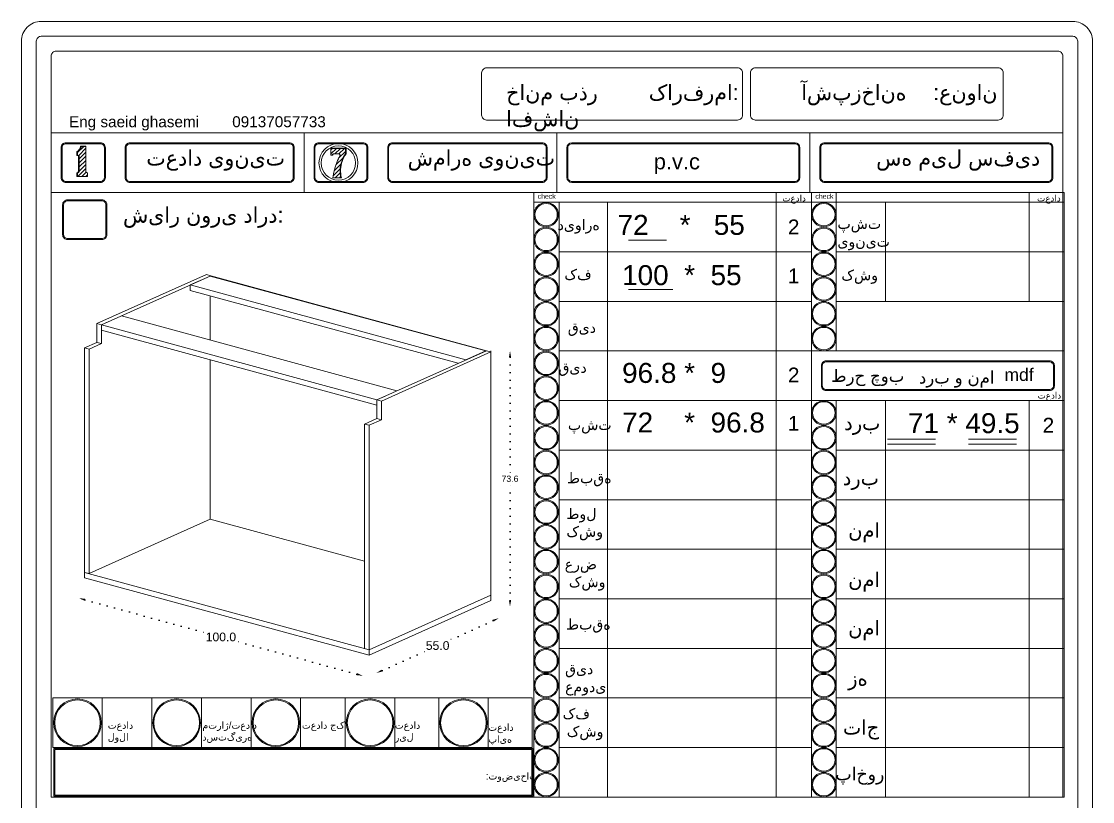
# Model space of a CAD drawing. Header units: inches. Extents: x -1979 to 7680, y -968 to 3127.
# Drawn here: x 3338 to 3770, y 2812.1 to 3126.9 of the extents above; entities that cross this region are included whole.
import ezdxf

# ---------------------------------------------------------------- set-up
doc = ezdxf.new("R2010")
doc.units = ezdxf.units.IN
doc.header["$MEASUREMENT"] = 0
doc.linetypes.add('ACAD_ISO07W100', pattern=[3, 0, -3])
doc.styles.get("Standard").update_dxf_attribs({"font": 'arial.ttf'})
doc.dimstyles.new('Copy of Standard', dxfattribs={"dimtxt": 2.5, "dimasz": 2.5, "dimexe": 0.18, "dimexo": 0.0625, "dimgap": 0.09, "dimtad": 0, "dimtih": 1, "dimtoh": 1, "dimdec": 1, "dimzin": 0, "dimdsep": 46, "dimtxsty": 'Standard', "dimcen": 0.09, "dimse1": 1, "dimse2": 1, "dimadec": 0, "dimazin": 0, "dimtfac": 1, "dimtdec": 1, "dimtix": 1, "dimtofl": 0, "dimtmove": 0, "dimatfit": 3, "dimfxl": 1, "dimtolj": 1, "dimtzin": 0, "dimarcsym": 0})
doc.dimstyles.get("Standard").update_dxf_attribs({"dimtxt": 3.5, "dimasz": 2.5, "dimexe": 0.18, "dimexo": 0.0625, "dimgap": 0.09, "dimtad": 0, "dimtih": 1, "dimtoh": 1, "dimdec": 1, "dimzin": 0, "dimdsep": 46, "dimtxsty": 'Standard', "dimcen": 0.09, "dimse1": 1, "dimse2": 1, "dimadec": 0, "dimazin": 0, "dimtfac": 1, "dimtdec": 1, "dimtix": 1, "dimtofl": 0, "dimtmove": 0, "dimatfit": 3, "dimfxl": 1, "dimtolj": 1, "dimtzin": 0, "dimarcsym": 0})

# ---------------------------------------------------------------- blocks, each defined once
blk = doc.blocks.new('*D162')
at = {"color": 0, "linetype": 'ACAD_ISO07W100', "lineweight": -2, "transparency": 16777216}
for p, q in [((3535.05, 2991.5), (3535.05, 2943.73)), ((3535.05, 2893.24), (3535.05, 2941))]:
    blk.add_line(p, q, dxfattribs=at)
at = {"color": 0, "transparency": 16777216}
for points in [[(3534.64, 2991.5), (3535.47, 2991.5), (3535.05, 2994)], [(3534.64, 2893.24), (3535.47, 2893.24), (3535.05, 2890.74)]]:
    blk.add_solid(points, dxfattribs=at)
at = {"layer": 'Defpoints', "color": 0, "transparency": 16777216}
for p in [(3527.36, 2994), (3535.05, 2994), (3528.48, 2890.74)]:
    blk.add_point(p, dxfattribs=at)
at = {"color": 0, "lineweight": 20, "transparency": 16777216, "insert": (3535.05, 2942.37), "char_height": 2.5, "attachment_point": 5}
blk.add_mtext('\\A1;73.6', dxfattribs=at)
blk = doc.blocks.new('*D160')
at = {"color": 0, "linetype": 'ACAD_ISO07W100', "lineweight": -2, "transparency": 16777216}
for p, q in [((3528.26, 2885.12), (3510.04, 2876.94)), ((3483.45, 2865.01), (3501.68, 2873.19))]:
    blk.add_line(p, q, dxfattribs=at)
at = {"color": 0, "transparency": 16777216}
for points in [[(3528.09, 2885.5), (3528.43, 2884.74), (3530.54, 2886.14)], [(3483.28, 2865.39), (3483.62, 2864.63), (3481.17, 2863.99)]]:
    blk.add_solid(points, dxfattribs=at)
at = {"layer": 'Defpoints', "color": 0, "transparency": 16777216}
for p in [(3527.36, 2893.24), (3477.99, 2871.09), (3481.17, 2863.99)]:
    blk.add_point(p, dxfattribs=at)
at = {"color": 0, "lineweight": 20, "transparency": 16777216, "insert": (3505.86, 2875.06), "char_height": 3.5, "attachment_point": 5}
blk.add_mtext('\\A1;55.0', dxfattribs=at)
blk = doc.blocks.new('*D161')
at = {"color": 0, "linetype": 'ACAD_ISO07W100', "lineweight": -2, "transparency": 16777216}
for p, q in [((3363.59, 2893.54), (3412.63, 2880.13)), ((3473.33, 2863.53), (3424.28, 2876.94))]:
    blk.add_line(p, q, dxfattribs=at)
at = {"color": 0, "transparency": 16777216}
for points in [[(3363.7, 2893.94), (3363.48, 2893.14), (3361.18, 2894.2)], [(3473.44, 2863.93), (3473.22, 2863.13), (3475.74, 2862.87)]]:
    blk.add_solid(points, dxfattribs=at)
at = {"layer": 'Defpoints', "color": 0, "transparency": 16777216}
for p in [(3363.42, 2902.41), (3361.18, 2894.2), (3477.99, 2871.09)]:
    blk.add_point(p, dxfattribs=at)
at = {"color": 0, "lineweight": 20, "transparency": 16777216, "insert": (3418.46, 2878.53), "char_height": 3.5, "attachment_point": 5}
blk.add_mtext('\\A1;100.0', dxfattribs=at)

msp = doc.modelspace()

# ---------------------------------------------------------------- hatches: boundary and pattern name
at = {"lineweight": 20}
h = msp.add_hatch(dxfattribs=at)
h.set_pattern_fill('ANSI31', color=256, scale=9.218651)
h.set_pattern_definition([(45, (2614.7407, 3615.54), (-0.8148213, 0.8148213), [])])
h.paths.add_polyline_path([(3364.51, 3065.79), (3364.42, 3065.83), (3364.33, 3065.89), (3364.25, 3065.95), (3364.18, 3066.02), (3364.12, 3066.1), (3364.07, 3066.19), (3364.03, 3066.28), (3364, 3066.37), (3363.98, 3066.47), (3363.98, 3066.57), (3363.98, 3076.5), (3362.12, 3076.5), (3362.09, 3076.27), (3362.04, 3076.04), (3361.97, 3075.81), (3361.89, 3075.6), (3361.78, 3075.39), (3361.66, 3075.19), (3361.52, 3075), (3361.37, 3074.83), (3361.2, 3074.67), (3361.01, 3074.52), (3360.82, 3074.39), (3360.61, 3074.28), (3360.61, 3072.87), (3361.02, 3072.87), (3361.33, 3072.85), (3361.33, 3066.61), (3361.31, 3066.51), (3361.29, 3066.42), (3361.26, 3066.33), (3361.22, 3066.24), (3361.17, 3066.16), (3361.11, 3066.08), (3361.04, 3066.01), (3360.96, 3065.95), (3360.88, 3065.89), (3360.8, 3065.85), (3360.71, 3065.81), (3360.61, 3065.78), (3360.61, 3064.36), (3364.7, 3064.36), (3364.7, 3065.74), (3364.6, 3065.76)])
h = msp.add_hatch(dxfattribs=at)
h.set_pattern_fill('ANSI31', color=256, scale=9.218651)
h.set_pattern_definition([(45, (2825.5572, 3616.0757), (-0.8148213, 0.8148213), [])])
h.paths.add_polyline_path([(3466.6, 3068), (3466.73, 3068.83), (3466.92, 3069.65), (3467.17, 3070.45), (3467.47, 3071.23), (3467.82, 3071.99), (3468.23, 3072.72), (3468.69, 3073.42), (3468.69, 3075.69), (3462.82, 3075.69), (3462.82, 3072.93), (3463.34, 3072.93), (3463.35, 3073), (3463.39, 3073.13), (3463.47, 3073.25), (3463.57, 3073.34), (3463.69, 3073.4), (3463.73, 3073.4), (3463.66, 3073.38), (3463.6, 3073.35), (3463.54, 3073.31), (3463.49, 3073.27), (3463.45, 3073.22), (3463.41, 3073.16), (3463.38, 3073.1), (3463.36, 3073.03), (3463.34, 3072.97), (3463.34, 3072.93), (3463.52, 3072.93), (3463.53, 3073.03), (3463.57, 3073.16), (3463.65, 3073.28), (3463.76, 3073.37), (3463.88, 3073.43), (3463.98, 3073.45), (3464.05, 3073.46), (3466.02, 3073.46), (3466.15, 3073.43), (3466.27, 3073.37), (3466.37, 3073.28), (3466.45, 3073.16), (3466.49, 3073.03), (3466.5, 3072.93), (3466.15, 3072.2), (3465.82, 3071.47), (3465.51, 3070.73), (3465.21, 3069.98), (3464.93, 3069.23), (3464.68, 3068.46), (3464.44, 3067.7), (3464.22, 3066.92), (3464.01, 3066.14), (3463.83, 3065.36), (3463.67, 3064.57), (3463.53, 3063.84), (3466.82, 3063.84), (3466.66, 3064.67), (3466.56, 3065.5), (3466.51, 3066.33), (3466.53, 3067.17)])

# ---------------------------------------------------------------- linework, layer by layer
for p, q in [((3350, 2813.94), (3350, 3112.91)), ((3758, 3081.94), (3350, 3081.94)), ((3350, 2902.96), (3350, 3081.94)), ((3452, 3057.94), (3452, 3081.94)), ((3554, 3057.94), (3554, 3081.94)), ((3554, 3081.94), (3554, 3061.94)), ((3656, 3057.94), (3656, 3081.94)), ((3354, 3063.94), (3354, 3075.94)), ((3369.85, 3077.94), (3356, 3077.94)), ((3371.85, 3075.94), (3371.85, 3063.94)), ((3379.85, 3063.94), (3379.85, 3075.94)), ((3446, 3077.94), (3381.85, 3077.94)), ((3448, 3063.94), (3448, 3075.94)), ((3456, 3075.94), (3456, 3063.94)), ((3475.71, 3077.94), (3458, 3077.94)), ((3477.71, 3063.94), (3477.71, 3075.94)), ((3485.71, 3063.94), (3485.71, 3075.94)), ((3548, 3077.94), (3487.71, 3077.94)), ((3550, 3075.94), (3550, 3063.94)), ((3558, 3063.94), (3558, 3075.94)), ((3650, 3077.94), (3560, 3077.94)), ((3652, 3075.94), (3652, 3063.94)), ((3660, 3063.94), (3660, 3075.94)), ((3752, 3077.94), (3662, 3077.94)), ((3754, 3063.94), (3754, 3075.94)), ((3360.61, 3074.28), (3360.61, 3072.87)), ((3360.61, 3064.36), (3364.7, 3064.36)), ((3463.53, 3063.84), (3466.82, 3063.84)), ((3356, 3061.94), (3369.85, 3061.94)), ((3446, 3061.94), (3381.85, 3061.94)), ((3458, 3061.94), (3475.71, 3061.94)), ((3548, 3061.94), (3487.71, 3061.94)), ((3560, 3061.94), (3650, 3061.94)), ((3662, 3061.94), (3752, 3061.94)), ((3758, 3061.94), (3758, 2813.94)), ((3350, 3057.94), (3758, 3057.94)), ((3544.61, 3057.94), (3544.61, 3053.94)), ((3642.43, 2813.94), (3642.43, 3057.94)), ((3656.61, 3057.94), (3656.61, 3033.94)), ((3666.61, 3057.94), (3666.61, 3033.94)), ((3744.39, 3013.94), (3744.39, 3057.94)), ((3544.61, 3053.94), (3758.61, 3053.94)), ((3544.66, 2814.08), (3544.66, 3054.08)), ((3554.87, 2813.94), (3554.87, 3053.94)), ((3574.42, 3053.94), (3574.42, 2813.94)), ((3656.61, 2897.94), (3656.61, 3053.94)), ((3656.61, 2813.94), (3656.61, 3053.94)), ((3666.61, 3013.94), (3666.61, 3053.94)), ((3666.61, 2993.94), (3666.61, 3053.94)), ((3666.61, 2993.94), (3666.61, 3053.94)), ((3666.61, 3053.94), (3666.61, 3033.94)), ((3686.42, 3053.94), (3686.42, 3013.94)), ((3582.77, 3038.69), (3598.1, 3038.69)), ((3554.87, 3033.94), (3656.61, 3033.94)), ((3666.61, 3033.94), (3758.61, 3033.94)), ((3582.77, 3018.69), (3600.65, 3018.69)), ((3554.87, 3013.94), (3656.61, 3013.94)), ((3758.61, 3013.94), (3666.61, 3013.94)), ((3370.26, 3004.47), (3368.42, 3004.97)), ((3368.42, 2997.42), (3363.42, 2995.17)), ((3365.26, 2994.67), (3363.42, 2995.17)), ((3370.26, 2996.92), (3368.42, 2997.42)), ((3554.87, 2993.94), (3758.61, 2993.94)), ((3752.61, 2989.94), (3662.61, 2989.94)), ((3660.61, 2979.94), (3660.61, 2987.94)), ((3754.61, 2987.94), (3754.61, 2979.94)), ((3752.61, 2977.94), (3662.61, 2977.94)), ((3483.2, 2973.74), (3481.36, 2974.24)), ((3554.87, 2973.94), (3656.61, 2973.94)), ((3758.61, 2973.94), (3656.61, 2973.94)), ((3666.61, 2813.94), (3666.61, 2973.94)), ((3686.42, 2973.94), (3686.42, 2873.94)), ((3744.39, 2973.94), (3744.39, 2813.94)), ((3481.36, 2966.69), (3476.36, 2964.44)), ((3478.2, 2963.94), (3476.36, 2964.44)), ((3483.2, 2966.19), (3481.36, 2966.69)), ((3687.3, 2958.34), (3706.64, 2958.34)), ((3687.3, 2956.32), (3706.64, 2956.32)), ((3719.93, 2958.34), (3739.27, 2958.34)), ((3719.93, 2956.32), (3739.27, 2956.32)), ((3554.87, 2953.94), (3656.61, 2953.94)), ((3554.87, 2953.94), (3574.42, 2953.94)), ((3666.61, 2953.94), (3758.61, 2953.94)), ((3686.42, 2953.94), (3686.42, 2853.94)), ((3554.87, 2933.94), (3574.42, 2933.94)), ((3554.87, 2933.94), (3656.61, 2933.94)), ((3666.61, 2933.94), (3758.61, 2933.94)), ((3686.42, 2933.94), (3686.42, 2833.94)), ((3554.87, 2913.94), (3656.61, 2913.94)), ((3666.61, 2913.94), (3758.61, 2913.94)), ((3686.42, 2913.94), (3686.42, 2813.94)), ((3554.87, 2893.94), (3656.61, 2893.94)), ((3642.43, 2893.94), (3656.61, 2893.94)), ((3666.61, 2893.94), (3758.61, 2893.94)), ((3350, 2873.94), (3350, 2833.94)), ((3554.87, 2873.94), (3656.61, 2873.94)), ((3666.61, 2873.94), (3758.61, 2873.94)), ((3350.61, 2853.94), (3543.99, 2853.94)), ((3350.61, 2853.94), (3350.61, 2833.94)), ((3370.61, 2853.94), (3370.61, 2833.94)), ((3390.61, 2853.94), (3390.61, 2833.94)), ((3410.61, 2853.94), (3410.61, 2833.94)), ((3430.61, 2853.94), (3430.61, 2833.94)), ((3450.61, 2853.94), (3450.61, 2833.94)), ((3468.6, 2853.94), (3468.6, 2833.94)), ((3488.6, 2853.94), (3488.6, 2833.94)), ((3506.28, 2853.94), (3506.28, 2833.94)), ((3526.28, 2853.94), (3526.28, 2833.94)), ((3543.99, 2853.94), (3543.99, 2833.94)), ((3554.87, 2853.94), (3656.61, 2853.94)), ((3666.61, 2853.94), (3758.61, 2853.94)), ((3350.61, 2833.94), (3543.99, 2833.94)), ((3554.87, 2833.94), (3656.61, 2833.94)), ((3666.61, 2833.94), (3758.61, 2833.94)), ((3544, 2813.94), (3350, 2813.94)), ((3544, 2813.94), (3656, 2813.94)), ((3544, 2813.94), (3758, 2813.94)), ((3544.61, 2813.94), (3656.61, 2813.94))]:
    msp.add_line(p, q, dxfattribs=at)
at = {"linetype": 'Continuous', "lineweight": 20, "extrusion": (5.55112e-17, 0.936966, 0.34942)}
for p, q in [((3412.58, 3024.79), (3368.42, 3004.97)), ((3370.26, 3004.47), (3414.41, 3024.29)), ((3414.15, 3024.17), (3406.1, 3020.56)), ((3414.41, 3024.29), (3412.58, 3024.79)), ((3414.41, 3024.29), (3414.15, 3024.17)), ((3525.25, 2993.94), (3414.15, 3024.17)), ((3414.15, 3024.17), (3525.25, 2993.94)), ((3414.41, 3024.29), (3525.52, 2994.06)), ((3406.1, 3020.56), (3406.1, 3018.38)), ((3517.21, 2990.33), (3406.1, 3020.56)), ((3514.18, 2988.97), (3406.1, 3018.38)), ((3414.15, 3016.19), (3414.15, 2998.33)), ((3378.3, 3008.08), (3489.41, 2977.85)), ((3368.42, 3004.97), (3368.42, 2997.42)), ((3373.3, 3005.84), (3370.26, 3004.47)), ((3481.36, 2974.24), (3370.26, 3004.47)), ((3370.26, 3004.47), (3370.26, 2996.92)), ((3481.36, 2972.06), (3370.26, 3002.29)), ((3363.42, 2995.17), (3363.42, 2904.59)), ((3370.26, 2996.92), (3365.26, 2994.67)), ((3365.26, 2994.67), (3365.26, 2904.09)), ((3525.52, 2994.06), (3481.36, 2974.24)), ((3525.25, 2993.94), (3517.21, 2990.33)), ((3525.52, 2994.06), (3525.25, 2993.94)), ((3527.36, 2993.56), (3525.52, 2994.06)), ((3527.36, 2994), (3527.36, 2893.24)), ((3414.15, 2990.35), (3414.15, 2926.03)), ((3483.2, 2973.74), (3527.36, 2993.56)), ((3527.36, 2993.56), (3527.36, 2895.42)), ((3484.41, 2975.61), (3481.36, 2974.24)), ((3481.36, 2974.24), (3481.36, 2966.69)), ((3483.2, 2973.74), (3483.2, 2966.19)), ((3476.36, 2964.44), (3476.36, 2873.86)), ((3483.2, 2966.19), (3478.2, 2963.94)), ((3478.2, 2963.94), (3478.2, 2873.36)), ((3414.15, 2926.03), (3365.26, 2904.09)), ((3414.15, 2926.03), (3476.36, 2909.1)), ((3478.2, 2873.36), (3363.42, 2904.59)), ((3363.42, 2902.41), (3363.42, 2904.59)), ((3365.26, 2904.09), (3363.42, 2904.59)), ((3363.42, 2902.41), (3478.2, 2871.18)), ((3527.36, 2895.42), (3478.2, 2873.36)), ((3527.36, 2895.42), (3478.2, 2873.36)), ((3527.36, 2893.24), (3527.36, 2895.42)), ((3478.2, 2871.18), (3527.36, 2893.24)), ((3478.2, 2873.36), (3476.36, 2873.86)), ((3478.2, 2873.36), (3478.2, 2871.18))]:
    msp.add_line(p, q, dxfattribs=at)
at = {"lineweight": 20}
for points in [[(3346, 2520.91), (3762, 2520.91, 0.414214), (3770, 2528.91), (3770, 3118.91, 0.414214), (3762, 3126.91), (3346, 3126.91, 0.414214), (3338, 3118.91), (3338, 2528.91, 0.414214)], [(3346, 2526.91), (3762, 2526.91, 0.414214), (3764, 2528.91), (3764, 3118.91, 0.414214), (3762, 3120.91), (3346, 3120.91, 0.414214), (3344, 3118.91), (3344, 2528.91, 0.414214)], [(3628.85, 3106.16, 0.414214), (3626.85, 3108.16), (3525.61, 3108.16, 0.414214), (3523.61, 3106.16), (3523.61, 3089.12, 0.414214), (3525.61, 3087.12), (3626.85, 3087.12, 0.414214), (3628.85, 3089.12)], [(3633.98, 3087.12), (3731.98, 3087.12, 0.414214), (3733.98, 3089.12), (3733.98, 3106.16, 0.414214), (3731.98, 3108.16), (3633.98, 3108.16, 0.414214), (3631.98, 3106.16), (3631.98, 3089.12, 0.414214)], [(3733.98, 3106.16, 0.414214), (3731.98, 3108.16), (3633.98, 3108.16, 0.414214), (3631.98, 3106.16), (3631.98, 3089.12, 0.414214), (3633.98, 3087.12), (3731.98, 3087.12, 0.414214), (3733.98, 3089.12)], [(3371.85, 3075.94, 0.414214), (3369.85, 3077.94), (3356, 3077.94, 0.414214), (3354, 3075.94), (3354, 3063.94, 0.414214), (3356, 3061.94), (3369.85, 3061.94, 0.414214), (3371.85, 3063.94)], [(3371.45, 3075.94, 0.414214), (3369.85, 3077.54), (3356, 3077.54, 0.414214), (3354.4, 3075.94), (3354.4, 3063.94, 0.414214), (3356, 3062.34), (3369.85, 3062.34, 0.414214), (3371.45, 3063.94)], [(3448, 3075.94, 0.414214), (3446, 3077.94), (3381.85, 3077.94, 0.414214), (3379.85, 3075.94), (3379.85, 3063.94, 0.414214), (3381.85, 3061.94), (3446, 3061.94, 0.414214), (3448, 3063.94)], [(3447.6, 3075.94, 0.414214), (3446, 3077.54), (3381.85, 3077.54, 0.414214), (3380.25, 3075.94), (3380.25, 3063.94, 0.414214), (3381.85, 3062.34), (3446, 3062.34, 0.414214), (3447.6, 3063.94)], [(3477.71, 3075.94, 0.414214), (3475.71, 3077.94), (3458, 3077.94, 0.414214), (3456, 3075.94), (3456, 3063.94, 0.414214), (3458, 3061.94), (3475.71, 3061.94, 0.414214), (3477.71, 3063.94)], [(3477.31, 3075.94, 0.414214), (3475.71, 3077.54), (3458, 3077.54, 0.414214), (3456.4, 3075.94), (3456.4, 3063.94, 0.414214), (3458, 3062.34), (3475.71, 3062.34, 0.414214), (3477.31, 3063.94)], [(3550, 3075.94, 0.414214), (3548, 3077.94), (3487.71, 3077.94, 0.414214), (3485.71, 3075.94), (3485.71, 3063.94, 0.414214), (3487.71, 3061.94), (3548, 3061.94, 0.414214), (3550, 3063.94)], [(3549.6, 3075.94, 0.414214), (3548, 3077.54), (3487.71, 3077.54, 0.414214), (3486.11, 3075.94), (3486.11, 3063.94, 0.414214), (3487.71, 3062.34), (3548, 3062.34, 0.414214), (3549.6, 3063.94)], [(3651.6, 3075.94, 0.414214), (3650, 3077.54), (3560, 3077.54, 0.414214), (3558.4, 3075.94), (3558.4, 3063.94, 0.414214), (3560, 3062.34), (3650, 3062.34, 0.414214), (3651.6, 3063.94)], [(3754, 3075.94, 0.414214), (3752, 3077.94), (3662, 3077.94, 0.414214), (3660, 3075.94), (3660, 3063.94, 0.414214), (3662, 3061.94), (3752, 3061.94, 0.414214), (3754, 3063.94)], [(3753.6, 3075.94, 0.414214), (3752, 3077.54), (3662, 3077.54, 0.414214), (3660.4, 3075.94), (3660.4, 3063.94, 0.414214), (3662, 3062.34), (3752, 3062.34, 0.414214), (3753.6, 3063.94)], [(3372.45, 3052.9, 0.414214), (3370.45, 3054.9), (3356.61, 3054.9, 0.414214), (3354.61, 3052.9), (3354.61, 3040.9, 0.414214), (3356.61, 3038.9), (3370.45, 3038.9, 0.414214), (3372.45, 3040.9)], [(3372.45, 3052.9, 0.414214), (3370.45, 3054.9), (3356.61, 3054.9, 0.414214), (3354.61, 3052.9), (3354.61, 3040.9, 0.414214), (3356.61, 3038.9), (3370.45, 3038.9, 0.414214), (3372.45, 3040.9)], [(3372.05, 3052.9, 0.414214), (3370.45, 3054.5), (3356.61, 3054.5, 0.414214), (3355.01, 3052.9), (3355.01, 3040.9, 0.414214), (3356.61, 3039.3), (3370.45, 3039.3, 0.414214), (3372.05, 3040.9)], [(3372.05, 3052.9, 0.414214), (3370.45, 3054.5), (3356.61, 3054.5, 0.414214), (3355.01, 3052.9), (3355.01, 3040.9, 0.414214), (3356.61, 3039.3), (3370.45, 3039.3, 0.414214), (3372.05, 3040.9)], [(3754.61, 2987.94, 0.414214), (3752.61, 2989.94), (3662.61, 2989.94, 0.414214), (3660.61, 2987.94), (3660.61, 2979.94, 0.414214), (3662.61, 2977.94), (3752.61, 2977.94, 0.414214), (3754.61, 2979.94)], [(3754.21, 2987.94, 0.414214), (3752.61, 2989.54), (3662.61, 2989.54, 0.414214), (3661.01, 2987.94), (3661.01, 2979.94, 0.414214), (3662.61, 2978.34), (3752.61, 2978.34, 0.414214), (3754.21, 2979.94)]]:
    msp.add_lwpolyline(points, format="xyb", close=True, dxfattribs=at)
for points in [[(3758, 2914.89), (3758, 3112.91, 0.414214), (3756, 3114.91), (3352, 3114.91, 0.414214), (3350, 3112.91), (3350, 2914.89)], [(3628.85, 3106.16, 0.414214), (3626.85, 3108.16), (3525.61, 3108.16, 0.414214), (3523.61, 3106.16), (3523.61, 3089.12, 0.414214), (3525.61, 3087.12), (3626.85, 3087.12, 0.414214), (3628.85, 3089.12), (3628.85, 3106.16)]]:
    msp.add_lwpolyline(points, format="xyb", dxfattribs=at)
for points in [[(3360.3, 3064.29), (3364.7, 3064.29), (3364.7, 3064.36), (3364.7, 3065.74), (3364.6, 3065.76), (3364.51, 3065.79), (3364.42, 3065.83), (3364.33, 3065.89), (3364.25, 3065.95), (3364.18, 3066.02), (3364.12, 3066.1), (3364.07, 3066.19), (3364.03, 3066.28), (3364, 3066.37), (3363.98, 3066.47), (3363.98, 3066.57), (3363.98, 3076.5), (3363.98, 3076.56), (3361.82, 3076.56), (3361.79, 3076.32), (3361.74, 3076.09), (3361.67, 3075.86), (3361.58, 3075.65), (3361.48, 3075.43), (3361.35, 3075.23), (3361.21, 3075.04), (3361.06, 3074.87), (3360.89, 3074.71), (3360.7, 3074.56), (3360.5, 3074.43), (3360.3, 3074.32), (3360.3, 3072.87), (3360.61, 3072.87), (3361.02, 3072.87), (3361.02, 3066.57), (3361.01, 3066.47), (3360.98, 3066.38), (3360.95, 3066.29), (3360.91, 3066.2), (3360.85, 3066.11), (3360.79, 3066.04), (3360.73, 3065.97), (3360.65, 3065.9), (3360.57, 3065.85), (3360.48, 3065.8), (3360.39, 3065.76), (3360.3, 3065.74), (3360.3, 3064.29), (3360.61, 3064.36), (3360.61, 3065.78), (3360.71, 3065.81), (3360.8, 3065.85), (3360.88, 3065.89), (3360.96, 3065.95), (3361.04, 3066.01), (3361.11, 3066.08), (3361.17, 3066.16), (3361.22, 3066.24), (3361.26, 3066.33), (3361.29, 3066.42), (3361.31, 3066.51), (3361.33, 3066.61), (3361.33, 3072.85), (3361.02, 3072.87)], [(3360.3, 3074.32), (3360.61, 3074.28), (3360.82, 3074.39), (3361.01, 3074.52), (3361.2, 3074.67), (3361.37, 3074.83), (3361.52, 3075), (3361.66, 3075.19), (3361.78, 3075.39), (3361.89, 3075.6), (3361.97, 3075.81), (3362.04, 3076.04), (3362.09, 3076.27), (3362.12, 3076.5)], [(3361.82, 3076.56), (3362.12, 3076.5), (3363.98, 3076.5)], [(3468.93, 3075.74), (3468.69, 3075.69), (3462.82, 3075.69)], [(3468.69, 3075.69), (3468.69, 3073.42), (3468.23, 3072.72), (3467.82, 3071.99), (3467.47, 3071.23), (3467.17, 3070.45), (3466.92, 3069.65), (3466.73, 3068.83), (3466.6, 3068), (3466.53, 3067.17), (3466.51, 3066.33), (3466.56, 3065.5), (3466.66, 3064.67), (3466.82, 3063.84), (3467.04, 3063.78), (3466.88, 3064.61), (3466.77, 3065.45), (3466.73, 3066.3), (3466.74, 3067.14), (3466.81, 3067.99), (3466.95, 3068.82), (3467.14, 3069.65), (3467.39, 3070.45), (3467.69, 3071.24), (3468.05, 3072.01), (3468.46, 3072.75), (3468.93, 3073.46), (3468.93, 3075.74), (3462.82, 3075.74), (3462.82, 3075.69), (3462.82, 3072.93), (3463.34, 3072.93), (3463.52, 3072.93), (3463.53, 3073), (3463.54, 3073.06), (3463.56, 3073.13), (3463.59, 3073.19), (3463.63, 3073.25), (3463.68, 3073.3), (3463.73, 3073.35), (3463.79, 3073.38), (3463.85, 3073.42), (3463.91, 3073.44), (3463.98, 3073.45), (3464.05, 3073.46), (3465.98, 3073.46), (3466.05, 3073.45), (3466.11, 3073.44), (3466.18, 3073.42), (3466.24, 3073.38), (3466.3, 3073.35), (3466.35, 3073.3), (3466.39, 3073.25), (3466.43, 3073.19), (3466.46, 3073.13), (3466.48, 3073.06), (3466.49, 3073), (3466.5, 3072.93), (3466.15, 3072.2), (3465.82, 3071.47), (3465.51, 3070.73), (3465.21, 3069.98), (3464.93, 3069.23), (3464.68, 3068.46), (3464.44, 3067.7), (3464.22, 3066.92), (3464.01, 3066.14), (3463.83, 3065.36), (3463.67, 3064.57), (3463.53, 3063.84), (3463.52, 3063.78), (3467.04, 3063.78)], [(3463.79, 3073.42), (3463.73, 3073.4), (3463.66, 3073.38), (3463.6, 3073.35), (3463.54, 3073.31), (3463.49, 3073.27), (3463.45, 3073.22), (3463.41, 3073.16), (3463.38, 3073.1), (3463.36, 3073.03), (3463.34, 3072.97), (3463.34, 3072.93)]]:
    msp.add_lwpolyline(points, dxfattribs=at)
for points in [[(3350, 3057.94), (3758, 3057.94), (3758, 2813.94), (3350, 2813.94)], [(3544.61, 2813.94), (3350, 2813.94), (3350, 3057.94), (3758.61, 3057.94), (3758.61, 2813.94)], [(3544.21, 2833.54), (3351.01, 2833.54), (3351.01, 2814.34), (3544.21, 2814.34)], [(3543.81, 2833.14), (3351.41, 2833.14), (3351.41, 2814.74), (3543.81, 2814.74)]]:
    msp.add_lwpolyline(points, close=True, dxfattribs=at)
for centre, radius in [((3465.86, 3069.8), 7.86), ((3465.86, 3069.8), 6.94), ((3549.61, 3048.94), 4.92), ((3549.61, 3048.94), 4.52), ((3661.61, 3048.94), 4.92), ((3661.61, 3048.94), 4.52), ((3549.61, 3038.94), 4.92), ((3549.61, 3038.94), 4.52), ((3661.61, 3038.94), 4.92), ((3661.61, 3038.94), 4.52), ((3549.61, 3028.94), 4.92), ((3549.61, 3028.94), 4.52), ((3661.61, 3028.94), 4.92), ((3661.61, 3028.94), 4.52), ((3549.61, 3018.94), 4.92), ((3549.61, 3018.94), 4.52), ((3661.61, 3018.94), 4.92), ((3661.61, 3018.94), 4.52), ((3549.61, 3008.94), 4.92), ((3549.61, 3008.94), 4.52), ((3661.61, 3008.94), 4.92), ((3661.61, 3008.94), 4.52), ((3549.61, 2998.94), 4.92), ((3549.61, 2998.94), 4.52), ((3661.61, 2998.94), 4.92), ((3661.61, 2998.94), 4.52), ((3549.61, 2988.94), 4.92), ((3549.61, 2988.94), 4.52), ((3549.61, 2978.94), 4.92), ((3549.61, 2978.94), 4.52), ((3549.61, 2968.94), 4.92), ((3549.61, 2968.94), 4.52), ((3661.61, 2968.94), 4.92), ((3661.61, 2968.94), 4.52), ((3549.61, 2958.94), 4.92), ((3661.61, 2958.94), 4.92), ((3549.61, 2958.94), 4.52), ((3661.61, 2958.94), 4.52), ((3549.61, 2948.94), 4.92), ((3549.61, 2948.94), 4.52), ((3661.61, 2948.94), 4.92), ((3661.61, 2948.94), 4.52), ((3549.61, 2938.94), 4.92), ((3549.61, 2938.94), 4.52), ((3661.61, 2938.94), 4.92), ((3661.61, 2938.94), 4.52), ((3549.61, 2928.94), 4.92), ((3549.61, 2928.94), 4.52), ((3661.61, 2928.94), 4.92), ((3661.61, 2928.94), 4.52), ((3549.61, 2918.94), 4.92), ((3549.61, 2918.94), 4.52), ((3661.61, 2918.94), 4.92), ((3661.61, 2918.94), 4.52), ((3549.61, 2908.94), 4.92), ((3549.61, 2908.94), 4.52), ((3661.61, 2908.94), 4.92), ((3661.61, 2908.94), 4.52), ((3549.61, 2898.94), 4.92), ((3549.61, 2898.94), 4.52), ((3661.61, 2898.94), 4.92), ((3661.61, 2898.94), 4.52), ((3549.61, 2888.94), 4.92), ((3549.61, 2888.94), 4.52), ((3661.61, 2888.94), 4.92), ((3661.61, 2888.94), 4.52), ((3549.61, 2878.94), 4.92), ((3549.61, 2878.94), 4.52), ((3661.61, 2878.94), 4.92), ((3661.61, 2878.94), 4.52), ((3549.61, 2868.94), 4.92), ((3549.61, 2868.94), 4.52), ((3661.61, 2868.94), 4.92), ((3661.61, 2868.94), 4.52), ((3549.61, 2858.94), 4.92), ((3549.61, 2858.94), 4.52), ((3661.61, 2858.94), 4.92), ((3661.61, 2858.94), 4.52), ((3360.61, 2843.94), 9.6), ((3360.61, 2843.94), 9.2), ((3400.61, 2843.94), 9.6), ((3400.61, 2843.94), 9.2), ((3440.61, 2843.94), 9.6), ((3440.61, 2843.94), 9.2), ((3478.6, 2843.94), 9.6), ((3478.6, 2843.94), 9.2), ((3516.28, 2843.94), 9.6), ((3516.28, 2843.94), 9.2), ((3549.61, 2848.94), 4.92), ((3549.61, 2848.94), 4.52), ((3661.61, 2848.94), 4.92), ((3661.61, 2848.94), 4.52), ((3549.61, 2838.94), 4.92), ((3549.61, 2838.94), 4.52), ((3661.61, 2838.94), 4.92), ((3661.61, 2838.94), 4.52), ((3549.61, 2828.94), 4.92), ((3549.61, 2828.94), 4.52), ((3661.61, 2828.94), 4.92), ((3661.61, 2828.94), 4.52), ((3549.61, 2818.94), 4.92), ((3549.61, 2818.94), 4.52), ((3661.61, 2818.94), 4.92), ((3661.61, 2818.94), 4.52)]:
    msp.add_circle(centre, radius, dxfattribs=at)
for centre, start, end in [((3356, 3075.94), 90, 180), ((3369.85, 3075.94), 0, 90), ((3381.85, 3075.94), 90, 180), ((3446, 3075.94), 0, 90), ((3458, 3075.94), 90, 180), ((3475.71, 3075.94), 0, 90), ((3487.71, 3075.94), 90, 180), ((3548, 3075.94), 0, 90), ((3560, 3075.94), 90, 180), ((3650, 3075.94), 0, 90), ((3662, 3075.94), 90, 180), ((3752, 3075.94), 0, 90), ((3356, 3063.94), 180, 270), ((3369.85, 3063.94), 270, 0), ((3381.85, 3063.94), 180, 270), ((3446, 3063.94), 270, 0), ((3458, 3063.94), 180, 270), ((3475.71, 3063.94), 270, 0), ((3487.71, 3063.94), 180, 270), ((3548, 3063.94), 270, 0), ((3560, 3063.94), 180, 270), ((3650, 3063.94), 270, 0), ((3662, 3063.94), 180, 270), ((3752, 3063.94), 270, 0), ((3662.61, 2987.94), 90, 180), ((3752.61, 2987.94), 0, 90), ((3662.61, 2979.94), 180, 270), ((3752.61, 2979.94), 270, 0)]:
    msp.add_arc(centre, 2, start, end, dxfattribs=at)

# ---------------------------------------------------------------- texts
at = {"lineweight": 20, "attachment_point": 1}
for s, width, gutter_width, heights, insert, char_height in [('آشپزخانه', 22.2332, 164.79, [0], (3652.5, 3101.45), 6.311), ('خانم بذر افشان', 63.6911, 164.79, [0], (3533.5, 3101.45), 6.3113), ('{\\fArial|b0|i0|c178|p34;کارفرما:}', 0.2338, 164.79, [0], (3591, 3101.45), 6.3113), (':عنوان', 22.2332, 164.79, [0], (3705.68, 3101.45), 6.311), ('{\\fArial|b0|i0|c178|p34;Eng saeid ghasemi}', 79.2452, 164.79, [0], (3357.17, 3088.64), 4.4179), ('{\\fArial|b0|i0|c178|p34;09137057733 }', 65.4498, 164.79, [0], (3423.01, 3088.64), 4.4179), ('{\\fArial|b0|i0|c178|p34;تعداد یونیت}', 65.4498, 164.79, [0], (3388.38, 3075.06), 6.3113), ('{\\fArial|b0|i0|c178|p34;شماره یونیت}', 65.4498, 164.79, [0], (3493.8, 3075.06), 6.3113), ('p.v.c', 32.7249, 164.79, [0], (3593.02, 3073.54), 6.311), ('{\\fArial|b0|i0|c178|p34;سه میل سفید}', 65.4498, 164.79, [0], (3682.74, 3075.06), 6.3113), ('{\\fArial|b0|i0|c178|p34;check}', 8.1204, 164.79, [0], (3546.18, 3057.36), 2.0101), ('{\\fArial|b0|i0|c178|p34;تعداد }', 11.7486, 164.79, [0], (3644.86, 3056.95), 2.6665), ('{\\fArial|b0|i0|c178|p34;check}', 8.423, 164.79, [0], (3658.18, 3057.36), 2.0101), ('{\\fArial|b0|i0|c178|p34;تعداد }', 10.9902, 164.79, [0], (3747.62, 3056.95), 2.6665), ('{\\fArial|b0|i0|c178|p34;شیار نوری دارد:}', 65.4498, 164.79, [0], (3378.98, 3052.02), 6.3113), ('{\\fArial|b0|i0|c178|p34;شیار نوری دارد:}', 65.4498, 164.79, [0], (3378.98, 3052.02), 6.3113), ('{\\fArial|b0|i0|c178|p34;دیواره }', 17.3175, 247.18, [0], (3554.25, 3047.03), 4.3074), ('72    *   55', 61.9823, 462.54, [8.23], (3578.42, 3048.84), 8.0603), ('2{\\fArial|b0|i0|c178|p34; }', 8.5903, 164.79, [0], (3647.13, 3046.97), 6), ('{\\fArial|b0|i0|c178|p34;پشت \\Pیونیت}', 19.3052, 247.18, [0], (3667.11, 3047.48), 4.3074), ('100  *  55', 65.2593, 462.54, [8.23], (3580.25, 3028.56), 8.06), ('{\\fArial|b0|i0|c178|p34;کف }', 15.3367, 247.18, [0], (3556.99, 3027.03), 4.3074), ('1{\\fArial|b0|i0|c178|p34; }', 8.5903, 164.79, [0], (3647.13, 3027.24), 6), ('{\\fArial|b0|i0|c178|p34;کشو }', 17.7019, 247.18, [0], (3668.71, 3026.76), 4.3074), ('{\\fArial|b0|i0|c178|p34;قید}', 20.995, 247.18, [0], (3558.34, 3005.56), 4.3074), ('{\\fArial|b0|i0|c178|p34;قید  }', 21.1589, 247.18, [0], (3554.61, 2989.43), 4.3074), ('96.8 *  9', 66.8047, 462.54, [0], (3580.25, 2989.11), 8.06), ('2{\\fArial|b0|i0|c178|p34; }', 8.5903, 164.79, [0], (3647.13, 2987.24), 6), ('طرح چوب', 37.9723, 164.79, [0], (3664.61, 2986.5), 5.058), ('{\\fArial|b0|i0|c178|p34;درب و نما}', 36.0682, 164.79, [0], (3699.95, 2985.86), 5.0582), ('mdf', 17.2431, 132.07, [0], (3734.45, 2986.91), 5.058), ('{\\fArial|b0|i0|c178|p34;تعداد }', 10.7715, 164.79, [0], (3747.83, 2977.39), 2.6665), ('72    *  96.8', 66.8047, 462.54, [0], (3580.25, 2969.11), 8.0603), ('71 * 49.5', 65.2593, 462.54, [8.23], (3695.53, 2968.84), 8.06), ('{\\fArial|b0|i0|c178|p34;پشت}', 16.0176, 247.18, [0], (3558.4, 2966.36), 4.3074), ('1{\\fArial|b0|i0|c178|p34; }', 8.5903, 164.79, [0], (3647.13, 2967.74), 6), ('{\\fArial|b0|i0|c178|p34;درب}', 20.6748, 340.12, [0], (3669.8, 2967.94), 5.927), ('2{\\fArial|b0|i0|c178|p34; }', 8.5903, 164.79, [0], (3749.86, 2966.97), 6), ('{\\fArial|b0|i0|c178|p34;طبقه}', 14.1457, 164.79, [0], (3558.03, 2944.9), 4.3074), ('{\\fArial|b0|i0|c178|p34;درب}', 13.4202, 164.79, [0], (3669.22, 2945.73), 5.927), ('{\\fArial|b0|i0|c178|p34;طول \\Pکشو}', 17.6756, 164.79, [0], (3557.8, 2930.46), 4.3074), ('{\\fArial|b0|i0|c178|p34;نما}', 11.1787, 164.79, [0], (3671.46, 2924.56), 5.927), ('{\\fArial|b0|i0|c178|p34;عرض \\P کشو}', 18.5758, 164.79, [0], (3557.12, 2910.16), 4.3074), ('{\\fArial|b0|i0|c178|p34;نما}', 11.1787, 164.79, [0], (3671.46, 2904.67), 5.927), ('{\\fArial|b0|i0|c178|p34;طبقه}', 14.2061, 164.79, [0], (3557.66, 2885.85), 4.3074), ('{\\fArial|b0|i0|c178|p34;نما}', 11.1787, 164.79, [0], (3671.46, 2885.13), 5.927), ('{\\fArial|b0|i0|c178|p34;قید \\Pعمودی}', 14.0099, 164.79, [0], (3557.26, 2867.83), 4.3074), ('{\\fArial|b0|i0|c178|p34;زه}', 11.2031, 164.79, [0], (3671.44, 2864.87), 5.927), ('{\\fArial|b0|i0|c178|p34;کف }\\P{\\fArial|b0|i0|c178|p34; کشو}', 17.5398, 164.79, [0], (3556.29, 2849.82), 4.3074), ('تعداد لولا', 17.7752, 164.79, [0], (3372.83, 2844.4), 2.872), ('متراژ/تعداد\\Pدستگیره', 19.6171, 164.79, [0], (3410.99, 2844.4), 2.8716), ('تعداد جک', 17.466, 164.79, [0], (3451.13, 2844.4), 2.872), ('تعداد ریل', 17.6808, 164.79, [0], (3488.6, 2844.4), 2.872), ('تعداد پایه', 17.7105, 164.79, [0], (3526.28, 2843.55), 2.872), ('{\\fArial|b0|i0|c178|p34;تاج}', 13.2883, 164.79, [0], (3669.35, 2845.06), 5.927), ('{\\fArial|b0|i0|c178|p34;پاخور}', 12.8103, 147.32, [0], (3666.26, 2826), 5.2987), (':توضیحات', 18.5601, 164.79, [0], (3525.25, 2823.87), 2.872)]:
    msp.add_mtext_dynamic_manual_height_columns(s, width=width, gutter_width=gutter_width, heights=heights, dxfattribs=dict(at, insert=insert, char_height=char_height))

# ---------------------------------------------------------------- dimensions: what is measured, and where the dimension line sits
at = {"lineweight": 20}
dim = msp.add_linear_dim(base=(3535.05, 2994), p1=(3528.48, 2890.74), p2=(3527.36, 2994), angle=270, text='73.6', dimstyle='Copy of Standard', dxfattribs=at)
dim.commit()
dim.dimension.update_dxf_attribs({"geometry": '*D162', "text_midpoint": (3535.05, 2942.37), "dimtype": 160})
for p1, p2, distance, text, picture, middle in [((3477.99, 2871.09), (3363.42, 2902.41), 8.52, '100.0', '*D161', (3418.46, 2878.53)), ((3527.36, 2893.24), (3477.99, 2871.09), 7.78, '55.0', '*D160', (3505.86, 2875.06))]:
    dim = msp.add_aligned_dim(p1=p1, p2=p2, distance=distance, text=text, dimstyle='Standard', dxfattribs=at)
    dim.commit()
    dim.dimension.update_dxf_attribs({"geometry": picture, "text_midpoint": middle})

doc.saveas('drawing.dxf')
